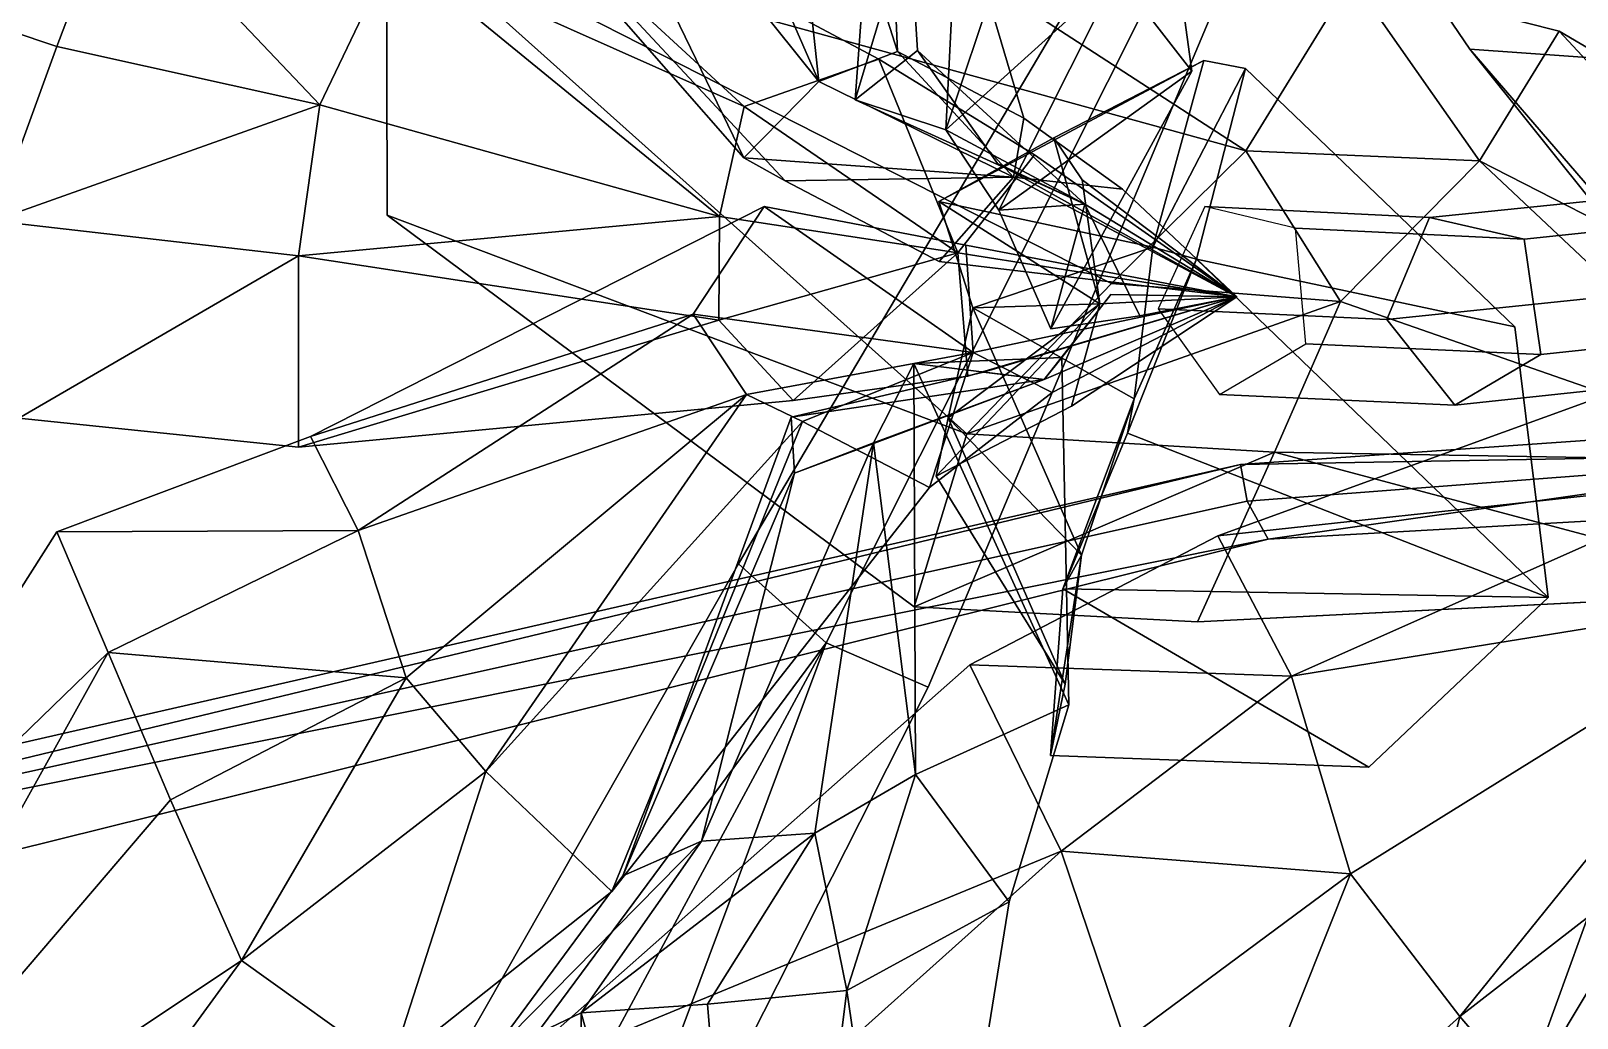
# Model space of a CAD drawing. Header units: metres. Extents: x -488 to 282, y -579 to 399.
# Drawn here: x -154.5 to -111.76, y -76.76 to -49.47 of the extents above; entities that cross this region are included whole.
import ezdxf

# ---------------------------------------------------------------- set-up
doc = ezdxf.new("R2010")
doc.units = ezdxf.units.M

msp = doc.modelspace()

# ---------------------------------------------------------------- linework, layer by layer
at = {"layer": 'coreopsi_1Pdcel', "color": 3}
for points in [[(-109.982, -54.02618, 462.4678), (-115.8411, -54.6304, 470.8323), (-117.0229, -57.4521, 469.7977), (-111.0611, -56.8284, 461.2797)], [(-107.2582, -54.6015, 464.1044), (-113.2199, -55.2252, 472.6224), (-115.8411, -54.6304, 470.8323), (-109.982, -54.02618, 462.4678)], [(-115.8411, -54.6304, 470.8323), (-122.0528, -54.3262, 478.9553), (-123.3441, -57.1508, 478.0705), (-117.0229, -57.4521, 469.7977)], [(-113.2199, -55.2252, 472.6224), (-119.5412, -54.9239, 480.8952), (-122.0528, -54.3262, 478.9553), (-115.8411, -54.6304, 470.8323)], [(-106.6284, -57.7648, 463.9431), (-112.7572, -58.42, 472.7108), (-113.2199, -55.2252, 472.6224), (-107.2582, -54.6015, 464.1044)], [(-112.7572, -58.42, 472.7108), (-119.2568, -58.1235, 481.2275), (-119.5412, -54.9239, 480.8952), (-113.2199, -55.2252, 472.6224)], [(-111.0611, -56.8284, 461.2797), (-117.0229, -57.4521, 469.7977), (-115.1431, -59.8171, 470.9387), (-109.0143, -59.1619, 462.1709)], [(-117.0229, -57.4521, 469.7977), (-123.3441, -57.1508, 478.0705), (-121.6426, -59.5206, 479.4554), (-115.1431, -59.8171, 470.9387)], [(-115.1431, -59.8171, 470.9387), (-121.6426, -59.5206, 479.4554), (-119.2568, -58.1235, 481.2275), (-112.7572, -58.42, 472.7108)], [(-109.0143, -59.1619, 462.1709), (-115.1431, -59.8171, 470.9387), (-112.7572, -58.42, 472.7108), (-106.6284, -57.7648, 463.9431)]]:
    msp.add_3dface(points, dxfattribs=at)
at = {"layer": 'coreopsi_1Pdncle', "color": 3}
for points in [[(-58.3462, -68.5858, 54.08695), (-114.527, -138.8769, 108.2071), (-113.8543, -141.1238, 105.9873), (-57.6734, -70.8327, 51.8671)], [(-56.04668, -68.6795, 56.3523), (-112.2275, -138.9706, 110.4725), (-114.527, -138.8769, 108.2071), (-58.3462, -68.5858, 54.08695)], [(-53.9312, -70.9851, 55.5537), (-110.1121, -141.2762, 109.674), (-112.2275, -138.9706, 110.4725), (-56.04668, -68.6795, 56.3523)], [(-57.6734, -70.8327, 51.8671), (-113.8543, -141.1238, 105.9873), (-111.1326, -142.627, 106.8601), (-54.9518, -72.336, 52.7398)]]:
    msp.add_3dface(points, dxfattribs=at)
at = {"layer": 'coreopsi_1Petal1', "color": 3}
for points in [[(-131.717, -51.378, 491.3064), (-130.7424, -37.997, 495.4144), (-129.9944, -50.01466, 487.66)], [(-131.717, -51.378, 491.3064), (-129.9944, -50.01466, 487.66), (-130.7424, -37.997, 495.4144)], [(-128.6623, -41.1961, 499.192), (-130.7424, -37.997, 495.4144), (-131.717, -51.378, 491.3064)], [(-128.6623, -41.1961, 499.192), (-131.717, -51.378, 491.3064), (-130.7424, -37.997, 495.4144)], [(-130.5437, -50.03545, 491.4055), (-131.0476, -38.4349, 495.1471), (-133.9632, -39.3263, 493.0415)], [(-130.5437, -50.03545, 491.4055), (-133.9632, -39.3263, 493.0415), (-131.0476, -38.4349, 495.1471)], [(-127.0548, -51.8833, 491.6602), (-131.0476, -38.4349, 495.1471), (-130.5437, -50.03545, 491.4055)], [(-127.0548, -51.8833, 491.6602), (-130.5437, -50.03545, 491.4055), (-131.0476, -38.4349, 495.1471)], [(-137.6832, -39.4988, 489.9196), (-140.5463, -41.1098, 487.2635), (-132.7205, -50.8698, 489.296)], [(-137.6832, -39.4988, 489.9196), (-132.7205, -50.8698, 489.296), (-140.5463, -41.1098, 487.2635)], [(-132.7205, -50.8698, 489.296), (-133.9632, -39.3263, 493.0415), (-137.6832, -39.4988, 489.9196)], [(-132.7205, -50.8698, 489.296), (-137.6832, -39.4988, 489.9196), (-133.9632, -39.3263, 493.0415)], [(-130.5437, -50.03545, 491.4055), (-133.9632, -39.3263, 493.0415), (-132.7205, -50.8698, 489.296)], [(-130.5437, -50.03545, 491.4055), (-132.7205, -50.8698, 489.296), (-133.9632, -39.3263, 493.0415)], [(-140.5463, -41.1098, 487.2635), (-143.3829, -43.1629, 483.1928), (-134.7925, -52.9786, 488.3633)], [(-140.5463, -41.1098, 487.2635), (-134.7925, -52.9786, 488.3633), (-143.3829, -43.1629, 483.1928)], [(-132.7205, -50.8698, 489.296), (-140.5463, -41.1098, 487.2635), (-134.7925, -52.9786, 488.3633)], [(-132.7205, -50.8698, 489.296), (-134.7925, -52.9786, 488.3633), (-140.5463, -41.1098, 487.2635)], [(-129.2113, -52.2039, 492.9343), (-128.6623, -41.1961, 499.192), (-131.717, -51.378, 491.3064)], [(-129.2113, -52.2039, 492.9343), (-131.717, -51.378, 491.3064), (-128.6623, -41.1961, 499.192)], [(-126.3894, -43.7925, 501.6292), (-128.6623, -41.1961, 499.192), (-129.2113, -52.2039, 492.9343)], [(-126.3894, -43.7925, 501.6292), (-129.2113, -52.2039, 492.9343), (-128.6623, -41.1961, 499.192)], [(-134.7925, -52.9786, 488.3633), (-143.3829, -43.1629, 483.1928), (-133.6508, -53.6103, 484.3112)], [(-134.7925, -52.9786, 488.3633), (-133.6508, -53.6103, 484.3112), (-143.3829, -43.1629, 483.1928)], [(-120.9207, -52.7859, 487.3442), (-135.038, -43.6364, 490.833), (-144.6751, -46.2513, 488.7457)], [(-120.9207, -52.7859, 487.3442), (-144.6751, -46.2513, 488.7457), (-135.038, -43.6364, 490.833)], [(-134.7898, -51.558, 487.2813), (-143.2793, -43.7302, 483.347), (-144.4713, -47.2356, 483.2023)], [(-134.7898, -51.558, 487.2813), (-144.4713, -47.2356, 483.2023), (-143.2793, -43.7302, 483.347)], [(-131.0625, -50.2493, 487.4953), (-143.2793, -43.7302, 483.347), (-134.7898, -51.558, 487.2813)], [(-131.0625, -50.2493, 487.4953), (-134.7898, -51.558, 487.2813), (-143.2793, -43.7302, 483.347)], [(-117.9884, -48.01842, 488.5917), (-135.038, -43.6364, 490.833), (-120.9207, -52.7859, 487.3442)], [(-117.9884, -48.01842, 488.5917), (-120.9207, -52.7859, 487.3442), (-135.038, -43.6364, 490.833)], [(-129.2113, -52.2039, 492.9343), (-124.4697, -47.9214, 503.3267), (-126.3894, -43.7925, 501.6292)], [(-129.2113, -52.2039, 492.9343), (-126.3894, -43.7925, 501.6292), (-124.4697, -47.9214, 503.3267)], [(-153.7905, -49.8989, 482.1696), (-152.146, -45.5814, 483.5821), (-167.9578, -45.1307, 470.092)], [(-153.7905, -49.8989, 482.1696), (-167.9578, -45.1307, 470.092), (-152.146, -45.5814, 483.5821)], [(-167.9578, -45.1307, 470.092), (-155.5476, -54.7235, 480.6891), (-153.7905, -49.8989, 482.1696)], [(-167.9578, -45.1307, 470.092), (-153.7905, -49.8989, 482.1696), (-155.5476, -54.7235, 480.6891)], [(-146.519, -51.5079, 482.1215), (-152.146, -45.5814, 483.5821), (-153.7905, -49.8989, 482.1696)], [(-146.519, -51.5079, 482.1215), (-153.7905, -49.8989, 482.1696), (-152.146, -45.5814, 483.5821)], [(-146.519, -51.5079, 482.1215), (-144.4713, -47.2356, 483.2023), (-152.146, -45.5814, 483.5821)], [(-146.519, -51.5079, 482.1215), (-152.146, -45.5814, 483.5821), (-144.4713, -47.2356, 483.2023)], [(-109.0128, -50.3744, 483.8467), (-117.5481, -45.8151, 488.8983), (-114.7203, -49.9719, 481.0388)], [(-109.0128, -50.3744, 483.8467), (-114.7203, -49.9719, 481.0388), (-117.5481, -45.8151, 488.8983)], [(-112.0022, -45.87, 492.4978), (-117.5481, -45.8151, 488.8983), (-109.0128, -50.3744, 483.8467)], [(-112.0022, -45.87, 492.4978), (-109.0128, -50.3744, 483.8467), (-117.5481, -45.8151, 488.8983)], [(-95.01093, -49.4646, 536.1453), (-114.2588, -45.8822, 543.2471), (-95.9667, -57.09229, 534.0883)], [(-95.01093, -49.4646, 536.1453), (-95.9667, -57.09229, 534.0883), (-114.2588, -45.8822, 543.2471)], [(-112.0022, -45.87, 492.4978), (-109.0128, -50.3744, 483.8467), (-104.2006, -50.2156, 485.248)], [(-112.0022, -45.87, 492.4978), (-104.2006, -50.2156, 485.248), (-109.0128, -50.3744, 483.8467)], [(-105.9646, -47.5439, 493.488), (-112.0022, -45.87, 492.4978), (-104.2006, -50.2156, 485.248)], [(-105.9646, -47.5439, 493.488), (-104.2006, -50.2156, 485.248), (-112.0022, -45.87, 492.4978)], [(-124.6276, -56.4553, 484.9613), (-120.9207, -52.7859, 487.3442), (-144.6751, -46.2513, 488.7457)], [(-124.6276, -56.4553, 484.9613), (-144.6751, -46.2513, 488.7457), (-120.9207, -52.7859, 487.3442)], [(-144.6751, -46.2513, 488.7457), (-144.6537, -54.5597, 484.784), (-128.6288, -60.605, 482.3146)], [(-144.6751, -46.2513, 488.7457), (-128.6288, -60.605, 482.3146), (-144.6537, -54.5597, 484.784)], [(-144.6751, -46.2513, 488.7457), (-128.6288, -60.605, 482.3146), (-124.6276, -56.4553, 484.9613)], [(-144.6751, -46.2513, 488.7457), (-124.6276, -56.4553, 484.9613), (-128.6288, -60.605, 482.3146)], [(-135.4659, -54.6012, 486.873), (-144.4713, -47.2356, 483.2023), (-146.519, -51.5079, 482.1215)], [(-135.4659, -54.6012, 486.873), (-146.519, -51.5079, 482.1215), (-144.4713, -47.2356, 483.2023)], [(-134.7898, -51.558, 487.2813), (-144.4713, -47.2356, 483.2023), (-135.4659, -54.6012, 486.873)], [(-134.7898, -51.558, 487.2813), (-135.4659, -54.6012, 486.873), (-144.4713, -47.2356, 483.2023)], [(-122.4136, -50.581, 504.8849), (-122.8598, -47.2839, 511.6299), (-124.4697, -47.9214, 503.3267)], [(-122.4136, -50.581, 504.8849), (-124.4697, -47.9214, 503.3267), (-122.8598, -47.2839, 511.6299)], [(-127.7415, -54.4246, 494.6056), (-124.4697, -47.9214, 503.3267), (-129.2113, -52.2039, 492.9343)], [(-127.7415, -54.4246, 494.6056), (-129.2113, -52.2039, 492.9343), (-124.4697, -47.9214, 503.3267)], [(-127.7415, -54.4246, 494.6056), (-122.4136, -50.581, 504.8849), (-124.4697, -47.9214, 503.3267)], [(-127.7415, -54.4246, 494.6056), (-124.4697, -47.9214, 503.3267), (-122.4136, -50.581, 504.8849)], [(-114.4539, -53.05751, 480.6246), (-117.9884, -48.01842, 488.5917), (-120.9207, -52.7859, 487.3442)], [(-114.4539, -53.05751, 480.6246), (-120.9207, -52.7859, 487.3442), (-117.9884, -48.01842, 488.5917)], [(-112.252, -49.4729, 481.9078), (-117.9884, -48.01842, 488.5917), (-114.4539, -53.05751, 480.6246)], [(-112.252, -49.4729, 481.9078), (-114.4539, -53.05751, 480.6246), (-117.9884, -48.01842, 488.5917)], [(-103.861, -58.4816, 474.2842), (-112.252, -49.4729, 481.9078), (-114.4539, -53.05751, 480.6246)], [(-103.861, -58.4816, 474.2842), (-114.4539, -53.05751, 480.6246), (-112.252, -49.4729, 481.9078)], [(-99.8571, -56.7551, 472.5406), (-112.252, -49.4729, 481.9078), (-103.861, -58.4816, 474.2842)], [(-99.8571, -56.7551, 472.5406), (-103.861, -58.4816, 474.2842), (-112.252, -49.4729, 481.9078)], [(-153.7905, -49.8989, 482.1696), (-155.5476, -54.7235, 480.6891), (-146.519, -51.5079, 482.1215)], [(-153.7905, -49.8989, 482.1696), (-146.519, -51.5079, 482.1215), (-155.5476, -54.7235, 480.6891)], [(-105.5005, -61.497, 473.3217), (-114.7203, -49.9719, 481.0388), (-106.8335, -59.1127, 469.0706)], [(-105.5005, -61.497, 473.3217), (-106.8335, -59.1127, 469.0706), (-114.7203, -49.9719, 481.0388)], [(-109.0128, -50.3744, 483.8467), (-114.7203, -49.9719, 481.0388), (-105.5005, -61.497, 473.3217)], [(-109.0128, -50.3744, 483.8467), (-105.5005, -61.497, 473.3217), (-114.7203, -49.9719, 481.0388)], [(-128.8756, -55.6034, 483.4301), (-131.0625, -50.2493, 487.4953), (-134.7898, -51.558, 487.2813)], [(-128.8756, -55.6034, 483.4301), (-134.7898, -51.558, 487.2813), (-131.0625, -50.2493, 487.4953)], [(-127.3378, -53.5133, 484.7873), (-130.5437, -50.03545, 491.4055), (-132.7205, -50.8698, 489.296)], [(-127.3378, -53.5133, 484.7873), (-132.7205, -50.8698, 489.296), (-130.5437, -50.03545, 491.4055)], [(-131.717, -51.378, 491.3064), (-129.9944, -50.01466, 487.66), (-125.3723, -54.2606, 486.8252)], [(-131.717, -51.378, 491.3064), (-125.3723, -54.2606, 486.8252), (-129.9944, -50.01466, 487.66)], [(-126.7628, -52.8977, 483.9752), (-131.0625, -50.2493, 487.4953), (-128.8756, -55.6034, 483.4301)], [(-126.7628, -52.8977, 483.9752), (-128.8756, -55.6034, 483.4301), (-131.0625, -50.2493, 487.4953)], [(-127.3378, -53.5133, 484.7873), (-127.0548, -51.8833, 491.6602), (-130.5437, -50.03545, 491.4055)], [(-127.3378, -53.5133, 484.7873), (-130.5437, -50.03545, 491.4055), (-127.0548, -51.8833, 491.6602)], [(-125.3723, -54.2606, 486.8252), (-129.9944, -50.01466, 487.66), (-127.7816, -53.1334, 484.5272)], [(-125.3723, -54.2606, 486.8252), (-127.7816, -53.1334, 484.5272), (-129.9944, -50.01466, 487.66)], [(-129.4027, -54.1811, 493.8764), (-122.0793, -50.289, 505.1944), (-126.2264, -52.423, 491.6533)], [(-129.4027, -54.1811, 493.8764), (-126.2264, -52.423, 491.6533), (-122.0793, -50.289, 505.1944)], [(-123.4864, -55.451, 505.6479), (-122.0793, -50.289, 505.1944), (-129.4027, -54.1811, 493.8764)], [(-123.4864, -55.451, 505.6479), (-129.4027, -54.1811, 493.8764), (-122.0793, -50.289, 505.1944)], [(-123.4864, -55.451, 505.6479), (-120.9286, -50.5048, 512.9668), (-122.0793, -50.289, 505.1944)], [(-123.4864, -55.451, 505.6479), (-122.0793, -50.289, 505.1944), (-120.9286, -50.5048, 512.9668)], [(-126.3077, -57.7071, 492.9261), (-122.4136, -50.581, 504.8849), (-127.7415, -54.4246, 494.6056)], [(-126.3077, -57.7071, 492.9261), (-127.7415, -54.4246, 494.6056), (-122.4136, -50.581, 504.8849)], [(-122.2819, -55.7768, 514.1512), (-120.9286, -50.5048, 512.9668), (-123.4864, -55.451, 505.6479)], [(-122.2819, -55.7768, 514.1512), (-123.4864, -55.451, 505.6479), (-120.9286, -50.5048, 512.9668)], [(-122.2819, -55.7768, 514.1512), (-113.4787, -57.6474, 525.62), (-120.9286, -50.5048, 512.9668)], [(-122.2819, -55.7768, 514.1512), (-120.9286, -50.5048, 512.9668), (-113.4787, -57.6474, 525.62)], [(-132.7205, -50.8698, 489.296), (-134.7925, -52.9786, 488.3633), (-127.3378, -53.5133, 484.7873)], [(-132.7205, -50.8698, 489.296), (-127.3378, -53.5133, 484.7873), (-134.7925, -52.9786, 488.3633)], [(-155.5476, -54.7235, 480.6891), (-147.1053, -55.6892, 481.977), (-146.519, -51.5079, 482.1215)], [(-155.5476, -54.7235, 480.6891), (-146.519, -51.5079, 482.1215), (-147.1053, -55.6892, 481.977)], [(-146.519, -51.5079, 482.1215), (-147.1053, -55.6892, 481.977), (-135.4659, -54.6012, 486.873)], [(-146.519, -51.5079, 482.1215), (-135.4659, -54.6012, 486.873), (-147.1053, -55.6892, 481.977)], [(-128.8756, -55.6034, 483.4301), (-134.7898, -51.558, 487.2813), (-135.4659, -54.6012, 486.873)], [(-128.8756, -55.6034, 483.4301), (-135.4659, -54.6012, 486.873), (-134.7898, -51.558, 487.2813)], [(-129.2113, -52.2039, 492.9343), (-131.717, -51.378, 491.3064), (-125.3723, -54.2606, 486.8252)], [(-129.2113, -52.2039, 492.9343), (-125.3723, -54.2606, 486.8252), (-131.717, -51.378, 491.3064)], [(-124.3302, -53.84, 486.4988), (-127.0548, -51.8833, 491.6602), (-127.3378, -53.5133, 484.7873)], [(-124.3302, -53.84, 486.4988), (-127.3378, -53.5133, 484.7873), (-127.0548, -51.8833, 491.6602)], [(-129.4027, -54.1811, 493.8764), (-126.2264, -52.423, 491.6533), (-124.9565, -57.01849, 487.4869)], [(-129.4027, -54.1811, 493.8764), (-124.9565, -57.01849, 487.4869), (-126.2264, -52.423, 491.6533)], [(-125.3723, -54.2606, 486.8252), (-127.7415, -54.4246, 494.6056), (-129.2113, -52.2039, 492.9343)], [(-125.3723, -54.2606, 486.8252), (-129.2113, -52.2039, 492.9343), (-127.7415, -54.4246, 494.6056)], [(-124.9565, -57.01849, 487.4869), (-126.2264, -52.423, 491.6533), (-125.4436, -53.5849, 486.9125)], [(-124.9565, -57.01849, 487.4869), (-125.4436, -53.5849, 486.9125), (-126.2264, -52.423, 491.6533)], [(-134.7925, -52.9786, 488.3633), (-133.6508, -53.6103, 484.3112), (-127.3378, -53.5133, 484.7873)], [(-134.7925, -52.9786, 488.3633), (-127.3378, -53.5133, 484.7873), (-133.6508, -53.6103, 484.3112)], [(-121.1638, -56.8195, 479.724), (-126.7628, -52.8977, 483.9752), (-128.8756, -55.6034, 483.4301)], [(-121.1638, -56.8195, 479.724), (-128.8756, -55.6034, 483.4301), (-126.7628, -52.8977, 483.9752)], [(-118.3028, -56.9492, 478.805), (-120.9207, -52.7859, 487.3442), (-124.6276, -56.4553, 484.9613)], [(-118.3028, -56.9492, 478.805), (-124.6276, -56.4553, 484.9613), (-120.9207, -52.7859, 487.3442)], [(-118.3028, -56.9492, 478.805), (-114.4539, -53.05751, 480.6246), (-120.9207, -52.7859, 487.3442)], [(-118.3028, -56.9492, 478.805), (-120.9207, -52.7859, 487.3442), (-114.4539, -53.05751, 480.6246)], [(-125.3723, -54.2606, 486.8252), (-127.7816, -53.1334, 484.5272), (-121.1638, -56.8195, 479.724)], [(-125.3723, -54.2606, 486.8252), (-121.1638, -56.8195, 479.724), (-127.7816, -53.1334, 484.5272)], [(-105.6266, -61.3634, 472.7015), (-114.4539, -53.05751, 480.6246), (-118.3028, -56.9492, 478.805)], [(-105.6266, -61.3634, 472.7015), (-118.3028, -56.9492, 478.805), (-114.4539, -53.05751, 480.6246)], [(-103.861, -58.4816, 474.2842), (-114.4539, -53.05751, 480.6246), (-105.6266, -61.3634, 472.7015)], [(-103.861, -58.4816, 474.2842), (-105.6266, -61.3634, 472.7015), (-114.4539, -53.05751, 480.6246)], [(-127.3378, -53.5133, 484.7873), (-133.6508, -53.6103, 484.3112), (-129.3966, -55.8433, 483.1474)], [(-127.3378, -53.5133, 484.7873), (-129.3966, -55.8433, 483.1474), (-133.6508, -53.6103, 484.3112)], [(-127.3378, -53.5133, 484.7873), (-129.3966, -55.8433, 483.1474), (-121.1638, -56.8195, 479.724)], [(-127.3378, -53.5133, 484.7873), (-121.1638, -56.8195, 479.724), (-129.3966, -55.8433, 483.1474)], [(-121.1638, -56.8195, 479.724), (-124.3302, -53.84, 486.4988), (-127.3378, -53.5133, 484.7873)], [(-121.1638, -56.8195, 479.724), (-127.3378, -53.5133, 484.7873), (-124.3302, -53.84, 486.4988)], [(-124.9565, -57.01849, 487.4869), (-125.4436, -53.5849, 486.9125), (-121.1638, -56.8195, 479.724)], [(-124.9565, -57.01849, 487.4869), (-121.1638, -56.8195, 479.724), (-125.4436, -53.5849, 486.9125)], [(-128.4689, -57.1275, 494.1156), (-129.4027, -54.1811, 493.8764), (-124.9565, -57.01849, 487.4869)], [(-128.4689, -57.1275, 494.1156), (-124.9565, -57.01849, 487.4869), (-129.4027, -54.1811, 493.8764)], [(-128.4689, -57.1275, 494.1156), (-123.4864, -55.451, 505.6479), (-129.4027, -54.1811, 493.8764)], [(-128.4689, -57.1275, 494.1156), (-129.4027, -54.1811, 493.8764), (-123.4864, -55.451, 505.6479)], [(-125.3723, -54.2606, 486.8252), (-126.3077, -57.7071, 492.9261), (-127.7415, -54.4246, 494.6056)], [(-125.3723, -54.2606, 486.8252), (-127.7415, -54.4246, 494.6056), (-126.3077, -57.7071, 492.9261)], [(-123.8462, -57.3479, 487.2955), (-126.3077, -57.7071, 492.9261), (-125.3723, -54.2606, 486.8252)], [(-123.8462, -57.3479, 487.2955), (-125.3723, -54.2606, 486.8252), (-126.3077, -57.7071, 492.9261)], [(-121.1638, -56.8195, 479.724), (-123.8462, -57.3479, 487.2955), (-125.3723, -54.2606, 486.8252)], [(-121.1638, -56.8195, 479.724), (-125.3723, -54.2606, 486.8252), (-123.8462, -57.3479, 487.2955)], [(-135.4659, -54.6012, 486.873), (-147.1053, -55.6892, 481.977), (-135.4871, -57.4631, 488.0642)], [(-135.4659, -54.6012, 486.873), (-135.4871, -57.4631, 488.0642), (-147.1053, -55.6892, 481.977)], [(-134.2316, -54.3218, 484.6775), (-146.7764, -60.6831, 481.3426), (-136.1933, -57.3041, 486.383)], [(-134.2316, -54.3218, 484.6775), (-136.1933, -57.3041, 486.383), (-146.7764, -60.6831, 481.3426)], [(-128.6288, -60.605, 482.3146), (-144.6537, -54.5597, 484.784), (-130.0871, -65.3943, 477.9957)], [(-128.6288, -60.605, 482.3146), (-130.0871, -65.3943, 477.9957), (-144.6537, -54.5597, 484.784)], [(-128.4598, -58.3612, 484.0918), (-134.2316, -54.3218, 484.6775), (-136.1933, -57.3041, 486.383)], [(-128.4598, -58.3612, 484.0918), (-136.1933, -57.3041, 486.383), (-134.2316, -54.3218, 484.6775)], [(-135.4659, -54.6012, 486.873), (-135.4871, -57.4631, 488.0642), (-128.8756, -55.6034, 483.4301)], [(-135.4659, -54.6012, 486.873), (-128.8756, -55.6034, 483.4301), (-135.4871, -57.4631, 488.0642)], [(-128.6567, -55.3914, 482.2965), (-134.2316, -54.3218, 484.6775), (-128.4598, -58.3612, 484.0918)], [(-128.6567, -55.3914, 482.2965), (-128.4598, -58.3612, 484.0918), (-134.2316, -54.3218, 484.6775)], [(-155.5476, -54.7235, 480.6891), (-154.8346, -60.1781, 479.8136), (-147.1053, -55.6892, 481.977)], [(-155.5476, -54.7235, 480.6891), (-147.1053, -55.6892, 481.977), (-154.8346, -60.1781, 479.8136)], [(-121.1638, -56.8195, 479.724), (-128.6567, -55.3914, 482.2965), (-128.4598, -58.3612, 484.0918)], [(-121.1638, -56.8195, 479.724), (-128.4598, -58.3612, 484.0918), (-128.6567, -55.3914, 482.2965)], [(-124.0002, -59.6387, 505.4311), (-123.4864, -55.451, 505.6479), (-128.4689, -57.1275, 494.1156)], [(-124.0002, -59.6387, 505.4311), (-128.4689, -57.1275, 494.1156), (-123.4864, -55.451, 505.6479)], [(-122.2819, -55.7768, 514.1512), (-123.4864, -55.451, 505.6479), (-124.0002, -59.6387, 505.4311)], [(-122.2819, -55.7768, 514.1512), (-124.0002, -59.6387, 505.4311), (-123.4864, -55.451, 505.6479)], [(-147.1053, -55.6892, 481.977), (-154.8346, -60.1781, 479.8136), (-147.1107, -60.9751, 481.0331)], [(-147.1053, -55.6892, 481.977), (-147.1107, -60.9751, 481.0331), (-154.8346, -60.1781, 479.8136)], [(-147.1053, -55.6892, 481.977), (-147.1107, -60.9751, 481.0331), (-135.4871, -57.4631, 488.0642)], [(-147.1053, -55.6892, 481.977), (-135.4871, -57.4631, 488.0642), (-147.1107, -60.9751, 481.0331)], [(-135.4871, -57.4631, 488.0642), (-133.4306, -59.6839, 485.0706), (-128.8756, -55.6034, 483.4301)], [(-135.4871, -57.4631, 488.0642), (-128.8756, -55.6034, 483.4301), (-133.4306, -59.6839, 485.0706)], [(-128.8756, -55.6034, 483.4301), (-133.4306, -59.6839, 485.0706), (-128.6063, -59.01769, 484.2217)], [(-128.8756, -55.6034, 483.4301), (-128.6063, -59.01769, 484.2217), (-133.4306, -59.6839, 485.0706)], [(-128.8756, -55.6034, 483.4301), (-128.6063, -59.01769, 484.2217), (-121.1638, -56.8195, 479.724)], [(-128.8756, -55.6034, 483.4301), (-121.1638, -56.8195, 479.724), (-128.6063, -59.01769, 484.2217)], [(-124.1843, -60.5886, 512.8155), (-122.2819, -55.7768, 514.1512), (-124.0002, -59.6387, 505.4311)], [(-124.1843, -60.5886, 512.8155), (-124.0002, -59.6387, 505.4311), (-122.2819, -55.7768, 514.1512)], [(-112.5634, -65.1316, 527.4317), (-122.2819, -55.7768, 514.1512), (-124.1843, -60.5886, 512.8155)], [(-112.5634, -65.1316, 527.4317), (-124.1843, -60.5886, 512.8155), (-122.2819, -55.7768, 514.1512)], [(-112.5634, -65.1316, 527.4317), (-113.4787, -57.6474, 525.62), (-122.2819, -55.7768, 514.1512)], [(-112.5634, -65.1316, 527.4317), (-122.2819, -55.7768, 514.1512), (-113.4787, -57.6474, 525.62)], [(-124.6276, -56.4553, 484.9613), (-128.6288, -60.605, 482.3146), (-118.3028, -56.9492, 478.805)], [(-124.6276, -56.4553, 484.9613), (-118.3028, -56.9492, 478.805), (-128.6288, -60.605, 482.3146)], [(-128.4598, -58.3612, 484.0918), (-126.2683, -59.4692, 486.607), (-121.1638, -56.8195, 479.724)], [(-128.4598, -58.3612, 484.0918), (-121.1638, -56.8195, 479.724), (-126.2683, -59.4692, 486.607)], [(-121.1638, -56.8195, 479.724), (-128.1727, -58.8993, 483.0931), (-126.4942, -59.1085, 486.1297)], [(-121.1638, -56.8195, 479.724), (-126.4942, -59.1085, 486.1297), (-128.1727, -58.8993, 483.0931)], [(-126.4942, -59.1085, 486.1297), (-124.6533, -56.7593, 487.9867), (-121.1638, -56.8195, 479.724)], [(-126.4942, -59.1085, 486.1297), (-121.1638, -56.8195, 479.724), (-124.6533, -56.7593, 487.9867)], [(-126.4942, -59.1085, 486.1297), (-126.0062, -58.4965, 492.4128), (-124.6533, -56.7593, 487.9867)], [(-126.4942, -59.1085, 486.1297), (-124.6533, -56.7593, 487.9867), (-126.0062, -58.4965, 492.4128)], [(-121.1638, -56.8195, 479.724), (-125.7401, -59.8416, 485.6168), (-124.9565, -57.01849, 487.4869)], [(-121.1638, -56.8195, 479.724), (-124.9565, -57.01849, 487.4869), (-125.7401, -59.8416, 485.6168)], [(-125.7401, -59.8416, 485.6168), (-129.4769, -61.7796, 490.1083), (-124.9565, -57.01849, 487.4869)], [(-125.7401, -59.8416, 485.6168), (-124.9565, -57.01849, 487.4869), (-129.4769, -61.7796, 490.1083)], [(-124.9565, -57.01849, 487.4869), (-129.4769, -61.7796, 490.1083), (-129.1451, -60.1707, 493.7073)], [(-124.9565, -57.01849, 487.4869), (-129.1451, -60.1707, 493.7073), (-129.4769, -61.7796, 490.1083)], [(-124.9565, -57.01849, 487.4869), (-129.1451, -60.1707, 493.7073), (-128.4689, -57.1275, 494.1156)], [(-124.9565, -57.01849, 487.4869), (-128.4689, -57.1275, 494.1156), (-129.1451, -60.1707, 493.7073)], [(-129.1451, -60.1707, 493.7073), (-125.4558, -63.9634, 503.7601), (-128.4689, -57.1275, 494.1156)], [(-129.1451, -60.1707, 493.7073), (-128.4689, -57.1275, 494.1156), (-125.4558, -63.9634, 503.7601)], [(-128.6288, -60.605, 482.3146), (-120.1276, -61.1184, 476.6991), (-118.3028, -56.9492, 478.805)], [(-128.6288, -60.605, 482.3146), (-118.3028, -56.9492, 478.805), (-120.1276, -61.1184, 476.6991)], [(-128.4689, -57.1275, 494.1156), (-125.4558, -63.9634, 503.7601), (-124.0002, -59.6387, 505.4311)], [(-128.4689, -57.1275, 494.1156), (-124.0002, -59.6387, 505.4311), (-125.4558, -63.9634, 503.7601)], [(-118.3028, -56.9492, 478.805), (-120.1276, -61.1184, 476.6991), (-105.6266, -61.3634, 472.7015)], [(-118.3028, -56.9492, 478.805), (-105.6266, -61.3634, 472.7015), (-120.1276, -61.1184, 476.6991)], [(-135.4871, -57.4631, 488.0642), (-147.1107, -60.9751, 481.0331), (-133.4306, -59.6839, 485.0706)], [(-135.4871, -57.4631, 488.0642), (-133.4306, -59.6839, 485.0706), (-147.1107, -60.9751, 481.0331)], [(-136.1933, -57.3041, 486.383), (-146.7764, -60.6831, 481.3426), (-145.4575, -63.2775, 483.6357)], [(-136.1933, -57.3041, 486.383), (-145.4575, -63.2775, 483.6357), (-146.7764, -60.6831, 481.3426)], [(-136.1933, -57.3041, 486.383), (-145.4575, -63.2775, 483.6357), (-134.7235, -59.5248, 488.0543)], [(-136.1933, -57.3041, 486.383), (-134.7235, -59.5248, 488.0543), (-145.4575, -63.2775, 483.6357)], [(-128.4598, -58.3612, 484.0918), (-136.1933, -57.3041, 486.383), (-134.7235, -59.5248, 488.0543)], [(-128.4598, -58.3612, 484.0918), (-134.7235, -59.5248, 488.0543), (-136.1933, -57.3041, 486.383)], [(-105.8977, -57.7004, 470.5189), (-121.694, -63.4252, 473.9992), (-107.4346, -61.8806, 472.0071)], [(-105.8977, -57.7004, 470.5189), (-107.4346, -61.8806, 472.0071), (-121.694, -63.4252, 473.9992)], [(-134.7235, -59.5248, 488.0543), (-133.1729, -60.2663, 490.6342), (-128.4598, -58.3612, 484.0918)], [(-134.7235, -59.5248, 488.0543), (-128.4598, -58.3612, 484.0918), (-133.1729, -60.2663, 490.6342)], [(-133.1729, -60.2663, 490.6342), (-129.6626, -62.09231, 489.0639), (-128.4598, -58.3612, 484.0918)], [(-133.1729, -60.2663, 490.6342), (-128.4598, -58.3612, 484.0918), (-129.6626, -62.09231, 489.0639)], [(-130.0973, -58.6657, 493.5773), (-126.0062, -58.4965, 492.4128), (-126.4942, -59.1085, 486.1297)], [(-130.0973, -58.6657, 493.5773), (-126.4942, -59.1085, 486.1297), (-126.0062, -58.4965, 492.4128)], [(-130.0973, -58.6657, 493.5773), (-125.8071, -68.1012, 503.0347), (-126.0062, -58.4965, 492.4128)], [(-130.0973, -58.6657, 493.5773), (-126.0062, -58.4965, 492.4128), (-125.8071, -68.1012, 503.0347)], [(-128.4598, -58.3612, 484.0918), (-129.6626, -62.09231, 489.0639), (-126.2683, -59.4692, 486.607)], [(-128.4598, -58.3612, 484.0918), (-126.2683, -59.4692, 486.607), (-129.6626, -62.09231, 489.0639)], [(-128.1727, -58.8993, 483.0931), (-133.4845, -60.1456, 485.9434), (-126.4942, -59.1085, 486.1297)], [(-128.1727, -58.8993, 483.0931), (-126.4942, -59.1085, 486.1297), (-133.4845, -60.1456, 485.9434)], [(-131.2144, -60.8589, 491.6926), (-130.0973, -58.6657, 493.5773), (-126.4942, -59.1085, 486.1297)], [(-131.2144, -60.8589, 491.6926), (-126.4942, -59.1085, 486.1297), (-130.0973, -58.6657, 493.5773)], [(-131.2144, -60.8589, 491.6926), (-130.0455, -70.03041, 500.3615), (-130.0973, -58.6657, 493.5773)], [(-131.2144, -60.8589, 491.6926), (-130.0973, -58.6657, 493.5773), (-130.0455, -70.03041, 500.3615)], [(-130.0455, -70.03041, 500.3615), (-125.8071, -68.1012, 503.0347), (-130.0973, -58.6657, 493.5773)], [(-130.0455, -70.03041, 500.3615), (-130.0973, -58.6657, 493.5773), (-125.8071, -68.1012, 503.0347)], [(-126.4942, -59.1085, 486.1297), (-133.4845, -60.1456, 485.9434), (-133.3912, -61.6933, 489.583)], [(-126.4942, -59.1085, 486.1297), (-133.3912, -61.6933, 489.583), (-133.4845, -60.1456, 485.9434)], [(-126.4942, -59.1085, 486.1297), (-133.3912, -61.6933, 489.583), (-131.2144, -60.8589, 491.6926)], [(-126.4942, -59.1085, 486.1297), (-131.2144, -60.8589, 491.6926), (-133.3912, -61.6933, 489.583)], [(-134.7235, -59.5248, 488.0543), (-145.4575, -63.2775, 483.6357), (-144.1298, -67.3541, 485.9233)], [(-134.7235, -59.5248, 488.0543), (-144.1298, -67.3541, 485.9233), (-145.4575, -63.2775, 483.6357)], [(-144.1298, -67.3541, 485.9233), (-141.9295, -69.9441, 488.433), (-134.7235, -59.5248, 488.0543)], [(-144.1298, -67.3541, 485.9233), (-134.7235, -59.5248, 488.0543), (-141.9295, -69.9441, 488.433)], [(-134.7235, -59.5248, 488.0543), (-141.9295, -69.9441, 488.433), (-133.1729, -60.2663, 490.6342)], [(-134.7235, -59.5248, 488.0543), (-133.1729, -60.2663, 490.6342), (-141.9295, -69.9441, 488.433)], [(-124.0002, -59.6387, 505.4311), (-125.4558, -63.9634, 503.7601), (-125.9739, -64.8932, 511.5478)], [(-124.0002, -59.6387, 505.4311), (-125.9739, -64.8932, 511.5478), (-125.4558, -63.9634, 503.7601)], [(-124.0002, -59.6387, 505.4311), (-125.9739, -64.8932, 511.5478), (-124.1843, -60.5886, 512.8155)], [(-124.0002, -59.6387, 505.4311), (-124.1843, -60.5886, 512.8155), (-125.9739, -64.8932, 511.5478)], [(-141.9295, -69.9441, 488.433), (-138.4476, -73.2671, 490.8131), (-133.1729, -60.2663, 490.6342)], [(-141.9295, -69.9441, 488.433), (-133.1729, -60.2663, 490.6342), (-138.4476, -73.2671, 490.8131)], [(-133.1729, -60.2663, 490.6342), (-138.4476, -73.2671, 490.8131), (-129.6626, -62.09231, 489.0639)], [(-133.1729, -60.2663, 490.6342), (-129.6626, -62.09231, 489.0639), (-138.4476, -73.2671, 490.8131)], [(-133.4845, -60.1456, 485.9434), (-138.1424, -72.8292, 491.0804), (-133.3912, -61.6933, 489.583)], [(-133.4845, -60.1456, 485.9434), (-133.3912, -61.6933, 489.583), (-138.1424, -72.8292, 491.0804)], [(-129.4769, -61.7796, 490.1083), (-125.9107, -67.5339, 502.8805), (-129.1451, -60.1707, 493.7073)], [(-129.4769, -61.7796, 490.1083), (-129.1451, -60.1707, 493.7073), (-125.9107, -67.5339, 502.8805)], [(-129.1451, -60.1707, 493.7073), (-125.9107, -67.5339, 502.8805), (-125.4558, -63.9634, 503.7601)], [(-129.1451, -60.1707, 493.7073), (-125.4558, -63.9634, 503.7601), (-125.9107, -67.5339, 502.8805)], [(-146.7764, -60.6831, 481.3426), (-153.7858, -63.3211, 482.0302), (-145.4575, -63.2775, 483.6357)], [(-146.7764, -60.6831, 481.3426), (-145.4575, -63.2775, 483.6357), (-153.7858, -63.3211, 482.0302)], [(-128.6288, -60.605, 482.3146), (-130.0871, -65.3943, 477.9957), (-120.1276, -61.1184, 476.6991)], [(-128.6288, -60.605, 482.3146), (-120.1276, -61.1184, 476.6991), (-130.0871, -65.3943, 477.9957)], [(-124.1843, -60.5886, 512.8155), (-125.9739, -64.8932, 511.5478), (-112.5634, -65.1316, 527.4317)], [(-124.1843, -60.5886, 512.8155), (-112.5634, -65.1316, 527.4317), (-125.9739, -64.8932, 511.5478)], [(-133.3912, -61.6933, 489.583), (-135.9639, -71.8726, 493.9209), (-131.2144, -60.8589, 491.6926)], [(-133.3912, -61.6933, 489.583), (-131.2144, -60.8589, 491.6926), (-135.9639, -71.8726, 493.9209)], [(-131.2144, -60.8589, 491.6926), (-135.9639, -71.8726, 493.9209), (-132.836, -71.6478, 497.6329)], [(-131.2144, -60.8589, 491.6926), (-132.836, -71.6478, 497.6329), (-135.9639, -71.8726, 493.9209)], [(-132.836, -71.6478, 497.6329), (-130.0455, -70.03041, 500.3615), (-131.2144, -60.8589, 491.6926)], [(-132.836, -71.6478, 497.6329), (-131.2144, -60.8589, 491.6926), (-130.0455, -70.03041, 500.3615)], [(-120.1276, -61.1184, 476.6991), (-130.0871, -65.3943, 477.9957), (-122.2571, -65.8034, 472.9391)], [(-120.1276, -61.1184, 476.6991), (-122.2571, -65.8034, 472.9391), (-130.0871, -65.3943, 477.9957)], [(-120.1276, -61.1184, 476.6991), (-122.2571, -65.8034, 472.9391), (-105.6521, -64.9674, 471.959)], [(-120.1276, -61.1184, 476.6991), (-105.6521, -64.9674, 471.959), (-122.2571, -65.8034, 472.9391)], [(-105.6266, -61.3634, 472.7015), (-120.1276, -61.1184, 476.6991), (-105.6521, -64.9674, 471.959)], [(-105.6266, -61.3634, 472.7015), (-105.6521, -64.9674, 471.959), (-120.1276, -61.1184, 476.6991)], [(-133.3912, -61.6933, 489.583), (-138.1424, -72.8292, 491.0804), (-135.9639, -71.8726, 493.9209)], [(-133.3912, -61.6933, 489.583), (-135.9639, -71.8726, 493.9209), (-138.1424, -72.8292, 491.0804)], [(-107.4346, -61.8806, 472.0071), (-121.694, -63.4252, 473.9992), (-119.6501, -67.3128, 473.7687)], [(-107.4346, -61.8806, 472.0071), (-119.6501, -67.3128, 473.7687), (-121.694, -63.4252, 473.9992)], [(-107.4346, -61.8806, 472.0071), (-119.6501, -67.3128, 473.7687), (-105.5608, -65.03458, 471.3222)], [(-107.4346, -61.8806, 472.0071), (-105.5608, -65.03458, 471.3222), (-119.6501, -67.3128, 473.7687)], [(-107.5625, -63.2161, 467.9613), (-113.3631, -79.1956, 470.2883), (-105.9306, -66.7712, 470.5594)], [(-107.5625, -63.2161, 467.9613), (-105.9306, -66.7712, 470.5594), (-113.3631, -79.1956, 470.2883)], [(-153.7858, -63.3211, 482.0302), (-161.5822, -75.582, 478.5095), (-152.3729, -66.6594, 485.2237)], [(-153.7858, -63.3211, 482.0302), (-152.3729, -66.6594, 485.2237), (-161.5822, -75.582, 478.5095)], [(-145.4575, -63.2775, 483.6357), (-153.7858, -63.3211, 482.0302), (-152.3729, -66.6594, 485.2237)], [(-145.4575, -63.2775, 483.6357), (-152.3729, -66.6594, 485.2237), (-153.7858, -63.3211, 482.0302)], [(-144.1298, -67.3541, 485.9233), (-145.4575, -63.2775, 483.6357), (-152.3729, -66.6594, 485.2237)], [(-144.1298, -67.3541, 485.9233), (-152.3729, -66.6594, 485.2237), (-145.4575, -63.2775, 483.6357)], [(-121.694, -63.4252, 473.9992), (-128.5518, -66.9967, 478.4614), (-119.6501, -67.3128, 473.7687)], [(-121.694, -63.4252, 473.9992), (-119.6501, -67.3128, 473.7687), (-128.5518, -66.9967, 478.4614)], [(-125.9107, -67.5339, 502.8805), (-126.3201, -69.4982, 510.1288), (-125.4558, -63.9634, 503.7601)], [(-125.9107, -67.5339, 502.8805), (-125.4558, -63.9634, 503.7601), (-126.3201, -69.4982, 510.1288)], [(-125.4558, -63.9634, 503.7601), (-126.3201, -69.4982, 510.1288), (-125.9739, -64.8932, 511.5478)], [(-125.4558, -63.9634, 503.7601), (-125.9739, -64.8932, 511.5478), (-126.3201, -69.4982, 510.1288)], [(-126.3201, -69.4982, 510.1288), (-117.5129, -69.8271, 522.205), (-125.9739, -64.8932, 511.5478)], [(-126.3201, -69.4982, 510.1288), (-125.9739, -64.8932, 511.5478), (-117.5129, -69.8271, 522.205)], [(-125.9739, -64.8932, 511.5478), (-117.5129, -69.8271, 522.205), (-112.5634, -65.1316, 527.4317)], [(-125.9739, -64.8932, 511.5478), (-112.5634, -65.1316, 527.4317), (-117.5129, -69.8271, 522.205)], [(-105.6521, -64.9674, 471.959), (-122.2571, -65.8034, 472.9391), (-106.3648, -65.00527, 466.9566)], [(-105.6521, -64.9674, 471.959), (-106.3648, -65.00527, 466.9566), (-122.2571, -65.8034, 472.9391)], [(-105.5608, -65.03458, 471.3222), (-119.6501, -67.3128, 473.7687), (-118.0192, -72.7705, 472.8607)], [(-105.5608, -65.03458, 471.3222), (-118.0192, -72.7705, 472.8607), (-119.6501, -67.3128, 473.7687)], [(-118.0192, -72.7705, 472.8607), (-115.002, -76.7162, 472.172), (-105.5608, -65.03458, 471.3222)], [(-118.0192, -72.7705, 472.8607), (-105.5608, -65.03458, 471.3222), (-115.002, -76.7162, 472.172)], [(-105.5608, -65.03458, 471.3222), (-115.002, -76.7162, 472.172), (-102.5852, -67.09254, 471.9939)], [(-105.5608, -65.03458, 471.3222), (-102.5852, -67.09254, 471.9939), (-115.002, -76.7162, 472.172)], [(-152.3729, -66.6594, 485.2237), (-161.5822, -75.582, 478.5095), (-162.0805, -84.1109, 479.4443)], [(-152.3729, -66.6594, 485.2237), (-162.0805, -84.1109, 479.4443), (-161.5822, -75.582, 478.5095)], [(-150.6493, -70.7323, 487.168), (-152.3729, -66.6594, 485.2237), (-162.0805, -84.1109, 479.4443)], [(-150.6493, -70.7323, 487.168), (-162.0805, -84.1109, 479.4443), (-152.3729, -66.6594, 485.2237)], [(-144.1298, -67.3541, 485.9233), (-152.3729, -66.6594, 485.2237), (-150.6493, -70.7323, 487.168)], [(-144.1298, -67.3541, 485.9233), (-150.6493, -70.7323, 487.168), (-152.3729, -66.6594, 485.2237)], [(-128.5518, -66.9967, 478.4614), (-141.6801, -78.6111, 475.6926), (-126.0255, -72.1436, 478.5713)], [(-128.5518, -66.9967, 478.4614), (-126.0255, -72.1436, 478.5713), (-141.6801, -78.6111, 475.6926)], [(-119.6501, -67.3128, 473.7687), (-128.5518, -66.9967, 478.4614), (-126.0255, -72.1436, 478.5713)], [(-119.6501, -67.3128, 473.7687), (-126.0255, -72.1436, 478.5713), (-128.5518, -66.9967, 478.4614)], [(-115.002, -76.7162, 472.172), (-111.0758, -81.2973, 470.1176), (-102.5852, -67.09254, 471.9939)], [(-115.002, -76.7162, 472.172), (-102.5852, -67.09254, 471.9939), (-111.0758, -81.2973, 470.1176)], [(-105.9306, -66.7712, 470.5594), (-113.3631, -79.1956, 470.2883), (-109.3014, -79.7608, 471.8777)], [(-105.9306, -66.7712, 470.5594), (-109.3014, -79.7608, 471.8777), (-113.3631, -79.1956, 470.2883)], [(-150.6493, -70.7323, 487.168), (-148.6808, -75.1753, 489.3909), (-144.1298, -67.3541, 485.9233)], [(-150.6493, -70.7323, 487.168), (-144.1298, -67.3541, 485.9233), (-148.6808, -75.1753, 489.3909)], [(-148.6808, -75.1753, 489.3909), (-141.9295, -69.9441, 488.433), (-144.1298, -67.3541, 485.9233)], [(-148.6808, -75.1753, 489.3909), (-144.1298, -67.3541, 485.9233), (-141.9295, -69.9441, 488.433)], [(-118.0192, -72.7705, 472.8607), (-119.6501, -67.3128, 473.7687), (-126.0255, -72.1436, 478.5713)], [(-118.0192, -72.7705, 472.8607), (-126.0255, -72.1436, 478.5713), (-119.6501, -67.3128, 473.7687)], [(-130.0455, -70.03041, 500.3615), (-127.4614, -73.5457, 508.457), (-125.8071, -68.1012, 503.0347)], [(-130.0455, -70.03041, 500.3615), (-125.8071, -68.1012, 503.0347), (-127.4614, -73.5457, 508.457)], [(-148.6808, -75.1753, 489.3909), (-144.5624, -78.1238, 491.709), (-141.9295, -69.9441, 488.433)], [(-148.6808, -75.1753, 489.3909), (-141.9295, -69.9441, 488.433), (-144.5624, -78.1238, 491.709)], [(-141.9295, -69.9441, 488.433), (-144.5624, -78.1238, 491.709), (-138.4476, -73.2671, 490.8131)], [(-141.9295, -69.9441, 488.433), (-138.4476, -73.2671, 490.8131), (-144.5624, -78.1238, 491.709)], [(-131.949, -75.9967, 506.2473), (-130.0455, -70.03041, 500.3615), (-132.836, -71.6478, 497.6329)], [(-131.949, -75.9967, 506.2473), (-132.836, -71.6478, 497.6329), (-130.0455, -70.03041, 500.3615)], [(-131.949, -75.9967, 506.2473), (-127.4614, -73.5457, 508.457), (-130.0455, -70.03041, 500.3615)], [(-131.949, -75.9967, 506.2473), (-130.0455, -70.03041, 500.3615), (-127.4614, -73.5457, 508.457)], [(-162.0805, -84.1109, 479.4443), (-148.6808, -75.1753, 489.3909), (-150.6493, -70.7323, 487.168)], [(-162.0805, -84.1109, 479.4443), (-150.6493, -70.7323, 487.168), (-148.6808, -75.1753, 489.3909)], [(-132.836, -71.6478, 497.6329), (-135.9639, -71.8726, 493.9209), (-139.2901, -76.619, 499.2303)], [(-132.836, -71.6478, 497.6329), (-139.2901, -76.619, 499.2303), (-135.9639, -71.8726, 493.9209)], [(-132.836, -71.6478, 497.6329), (-139.2901, -76.619, 499.2303), (-135.8009, -76.3774, 502.563)], [(-132.836, -71.6478, 497.6329), (-135.8009, -76.3774, 502.563), (-139.2901, -76.619, 499.2303)], [(-135.8009, -76.3774, 502.563), (-131.949, -75.9967, 506.2473), (-132.836, -71.6478, 497.6329)], [(-135.8009, -76.3774, 502.563), (-132.836, -71.6478, 497.6329), (-131.949, -75.9967, 506.2473)], [(-126.0255, -72.1436, 478.5713), (-141.6801, -78.6111, 475.6926), (-143.9233, -88.1886, 472.9893)], [(-126.0255, -72.1436, 478.5713), (-143.9233, -88.1886, 472.9893), (-141.6801, -78.6111, 475.6926)], [(-124.2523, -77.3933, 477.0946), (-126.0255, -72.1436, 478.5713), (-143.9233, -88.1886, 472.9893)], [(-124.2523, -77.3933, 477.0946), (-143.9233, -88.1886, 472.9893), (-126.0255, -72.1436, 478.5713)], [(-138.1424, -72.8292, 491.0804), (-141.833, -77.8369, 495.3073), (-135.9639, -71.8726, 493.9209)], [(-138.1424, -72.8292, 491.0804), (-135.9639, -71.8726, 493.9209), (-141.833, -77.8369, 495.3073)], [(-135.9639, -71.8726, 493.9209), (-141.833, -77.8369, 495.3073), (-139.2901, -76.619, 499.2303)], [(-135.9639, -71.8726, 493.9209), (-139.2901, -76.619, 499.2303), (-141.833, -77.8369, 495.3073)], [(-118.0192, -72.7705, 472.8607), (-126.0255, -72.1436, 478.5713), (-124.2523, -77.3933, 477.0946)], [(-118.0192, -72.7705, 472.8607), (-124.2523, -77.3933, 477.0946), (-126.0255, -72.1436, 478.5713)], [(-124.2523, -77.3933, 477.0946), (-122.1668, -83.1686, 475.5037), (-118.0192, -72.7705, 472.8607)], [(-124.2523, -77.3933, 477.0946), (-118.0192, -72.7705, 472.8607), (-122.1668, -83.1686, 475.5037)], [(-122.1668, -83.1686, 475.5037), (-115.002, -76.7162, 472.172), (-118.0192, -72.7705, 472.8607)], [(-122.1668, -83.1686, 475.5037), (-118.0192, -72.7705, 472.8607), (-115.002, -76.7162, 472.172)], [(-131.949, -75.9967, 506.2473), (-130.0048, -89.3138, 511.851), (-127.4614, -73.5457, 508.457)], [(-131.949, -75.9967, 506.2473), (-127.4614, -73.5457, 508.457), (-130.0048, -89.3138, 511.851)], [(-162.0805, -84.1109, 479.4443), (-156.8162, -86.3223, 484.6912), (-148.6808, -75.1753, 489.3909)], [(-162.0805, -84.1109, 479.4443), (-148.6808, -75.1753, 489.3909), (-156.8162, -86.3223, 484.6912)], [(-148.6808, -75.1753, 489.3909), (-156.8162, -86.3223, 484.6912), (-144.5624, -78.1238, 491.709)], [(-148.6808, -75.1753, 489.3909), (-144.5624, -78.1238, 491.709), (-156.8162, -86.3223, 484.6912)], [(-134.2987, -94.673, 508.2488), (-131.949, -75.9967, 506.2473), (-135.8009, -76.3774, 502.563)], [(-134.2987, -94.673, 508.2488), (-135.8009, -76.3774, 502.563), (-131.949, -75.9967, 506.2473)], [(-134.2987, -94.673, 508.2488), (-130.0048, -89.3138, 511.851), (-131.949, -75.9967, 506.2473)], [(-134.2987, -94.673, 508.2488), (-131.949, -75.9967, 506.2473), (-130.0048, -89.3138, 511.851)], [(-135.8009, -76.3774, 502.563), (-139.2901, -76.619, 499.2303), (-134.2987, -94.673, 508.2488)], [(-135.8009, -76.3774, 502.563), (-134.2987, -94.673, 508.2488), (-139.2901, -76.619, 499.2303)], [(-141.833, -77.8369, 495.3073), (-139.1615, -90.7537, 502.345), (-139.2901, -76.619, 499.2303)], [(-141.833, -77.8369, 495.3073), (-139.2901, -76.619, 499.2303), (-139.1615, -90.7537, 502.345)], [(-139.2901, -76.619, 499.2303), (-139.1615, -90.7537, 502.345), (-134.2987, -94.673, 508.2488)], [(-139.2901, -76.619, 499.2303), (-134.2987, -94.673, 508.2488), (-139.1615, -90.7537, 502.345)], [(-122.1668, -83.1686, 475.5037), (-117.5797, -87.2823, 473.1053), (-115.002, -76.7162, 472.172)], [(-122.1668, -83.1686, 475.5037), (-115.002, -76.7162, 472.172), (-117.5797, -87.2823, 473.1053)], [(-115.002, -76.7162, 472.172), (-117.5797, -87.2823, 473.1053), (-111.0758, -81.2973, 470.1176)], [(-115.002, -76.7162, 472.172), (-111.0758, -81.2973, 470.1176), (-117.5797, -87.2823, 473.1053)]]:
    msp.add_3dface(points, dxfattribs=at)
at = {"layer": 'coreopsi_Leaf', "color": 3}
for points in [[(-132.5168, -66.3854, 192.8889), (-134.9393, -64.2031, 193.6009), (-111.7725, -25.03513, 177.2869)], [(-132.5168, -66.3854, 192.8889), (-111.7725, -25.03513, 177.2869), (-134.9393, -64.2031, 193.6009)], [(-111.7725, -25.03513, 177.2869), (-129.7017, -67.6162, 191.1753), (-132.5168, -66.3854, 192.8889)], [(-111.7725, -25.03513, 177.2869), (-132.5168, -66.3854, 192.8889), (-129.7017, -67.6162, 191.1753)], [(-99.05019, -54.9657, 132.9027), (-138.1655, -31.97, 167.2749), (-136.506, -34.2342, 169.6979)], [(-99.05019, -54.9657, 132.9027), (-136.506, -34.2342, 169.6979), (-138.1655, -31.97, 167.2749)], [(-99.05019, -54.9657, 132.9027), (-136.506, -34.2342, 169.6979), (-97.6611, -55.8524, 134.8116)], [(-99.05019, -54.9657, 132.9027), (-97.6611, -55.8524, 134.8116), (-136.506, -34.2342, 169.6979)], [(-97.6611, -55.8524, 134.8116), (-136.506, -34.2342, 169.6979), (-95.9444, -56.7691, 136.4683)], [(-97.6611, -55.8524, 134.8116), (-95.9444, -56.7691, 136.4683), (-136.506, -34.2342, 169.6979)], [(-95.9444, -56.7691, 136.4683), (-136.506, -34.2342, 169.6979), (-133.6826, -34.3049, 173.3734)], [(-95.9444, -56.7691, 136.4683), (-133.6826, -34.3049, 173.3734), (-136.506, -34.2342, 169.6979)], [(-103.6642, -61.1511, 143.2252), (-121.0665, -61.4593, 144.914), (-103.7415, -60.2513, 141.2694)], [(-103.6642, -61.1511, 143.2252), (-103.7415, -60.2513, 141.2694), (-121.0665, -61.4593, 144.914)], [(-121.0665, -61.4593, 144.914), (-174.916, -74.468, 158.6352), (-176.251, -74.06745, 154.2144)], [(-121.0665, -61.4593, 144.914), (-176.251, -74.06745, 154.2144), (-174.916, -74.468, 158.6352)], [(-120.8807, -62.468, 147.2549), (-174.916, -74.468, 158.6352), (-121.0665, -61.4593, 144.914)], [(-120.8807, -62.468, 147.2549), (-121.0665, -61.4593, 144.914), (-174.916, -74.468, 158.6352)], [(-103.6642, -61.1511, 143.2252), (-120.8807, -62.468, 147.2549), (-121.0665, -61.4593, 144.914)], [(-103.6642, -61.1511, 143.2252), (-121.0665, -61.4593, 144.914), (-120.8807, -62.468, 147.2549)], [(-120.3011, -63.5184, 149.4731), (-120.8807, -62.468, 147.2549), (-103.6642, -61.1511, 143.2252)], [(-120.3011, -63.5184, 149.4731), (-103.6642, -61.1511, 143.2252), (-120.8807, -62.468, 147.2549)], [(-102.8703, -62.5325, 144.8432), (-120.3011, -63.5184, 149.4731), (-103.6642, -61.1511, 143.2252)], [(-102.8703, -62.5325, 144.8432), (-103.6642, -61.1511, 143.2252), (-120.3011, -63.5184, 149.4731)], [(-120.3011, -63.5184, 149.4731), (-174.916, -74.468, 158.6352), (-120.8807, -62.468, 147.2549)], [(-120.3011, -63.5184, 149.4731), (-120.8807, -62.468, 147.2549), (-174.916, -74.468, 158.6352)], [(-120.3011, -63.5184, 149.4731), (-174.3327, -76.9297, 161.3465), (-174.916, -74.468, 158.6352)], [(-120.3011, -63.5184, 149.4731), (-174.916, -74.468, 158.6352), (-174.3327, -76.9297, 161.3465)], [(-132.5168, -66.3854, 192.8889), (-148.4391, -87.8934, 197.1052), (-134.9393, -64.2031, 193.6009)], [(-132.5168, -66.3854, 192.8889), (-134.9393, -64.2031, 193.6009), (-148.4391, -87.8934, 197.1052)], [(-132.5168, -66.3854, 192.8889), (-145.4501, -90.3725, 196.3332), (-148.4391, -87.8934, 197.1052)], [(-132.5168, -66.3854, 192.8889), (-148.4391, -87.8934, 197.1052), (-145.4501, -90.3725, 196.3332)], [(-142.1938, -92.3017, 195.3647), (-145.4501, -90.3725, 196.3332), (-132.5168, -66.3854, 192.8889)], [(-142.1938, -92.3017, 195.3647), (-132.5168, -66.3854, 192.8889), (-145.4501, -90.3725, 196.3332)], [(-129.7017, -67.6162, 191.1753), (-142.1938, -92.3017, 195.3647), (-132.5168, -66.3854, 192.8889)], [(-129.7017, -67.6162, 191.1753), (-132.5168, -66.3854, 192.8889), (-142.1938, -92.3017, 195.3647)]]:
    msp.add_3dface(points, dxfattribs=at)

doc.saveas('drawing.dxf')
